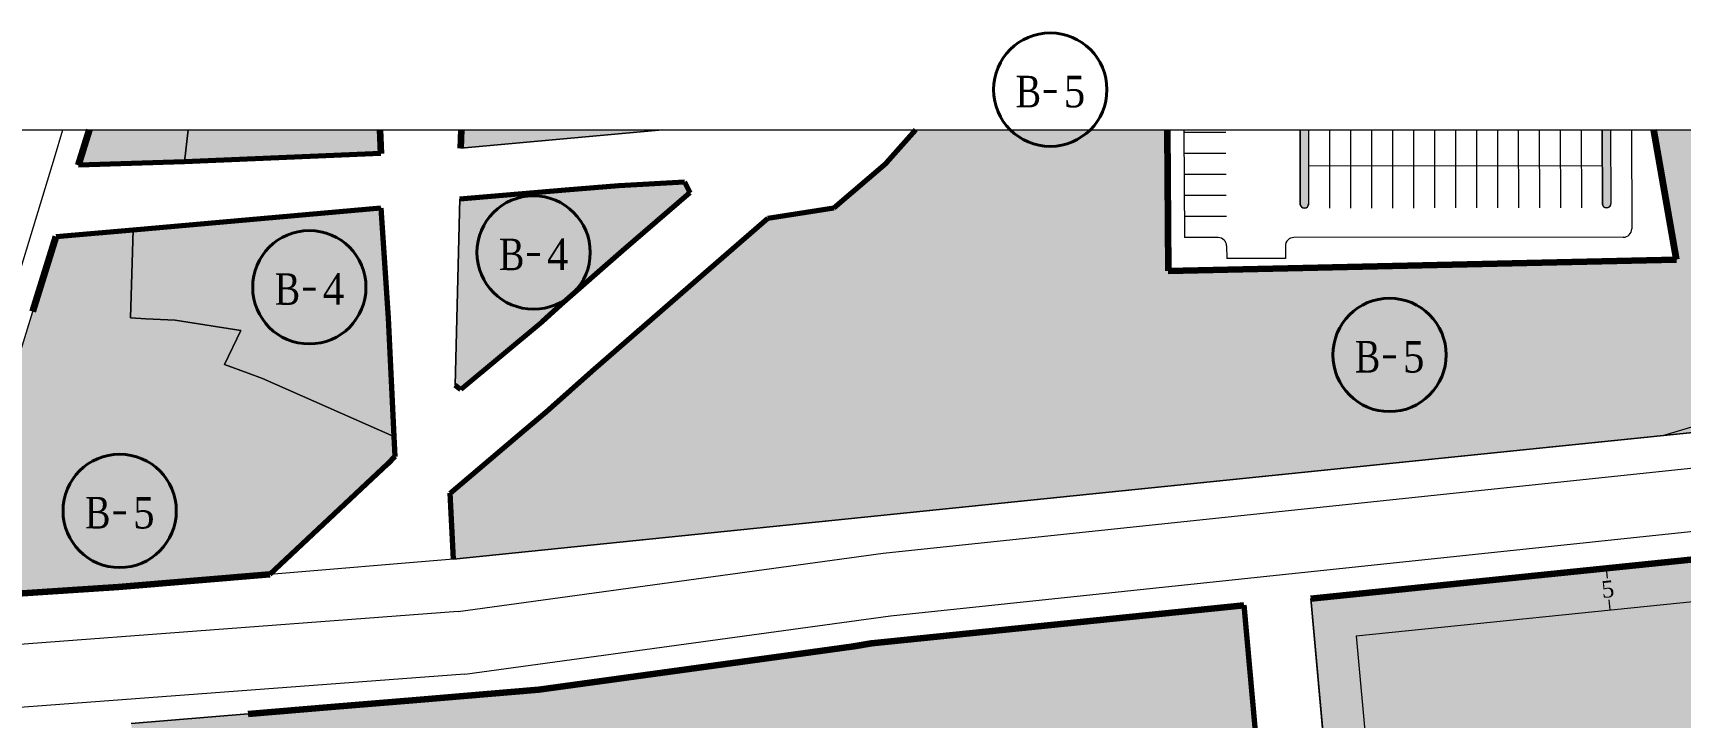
# Model space of a CAD drawing. Header units: metres. Extents: x 575880 to 576669, y 4390634 to 4391284.
# Drawn here: x 576373.2 to 576569.5, y 4391202.7 to 4391284.2 of the extents above; entities that cross this region are included whole.
import ezdxf

# ---------------------------------------------------------------- set-up
doc = ezdxf.new("R2010")
doc.units = ezdxf.units.M
for name, color, linetype, lineweight in [('B_ADAKENARI', 5, 'Continuous', 0), ('B_HAT_KADEME', 18, 'Continuous', 0), ('KALDIRIM', 21, 'Continuous', 0), ('PL_KONUT', 34, 'Continuous', 0), ('PL_KONUT_TICARET', 33, 'Continuous', 0), ('PL_PASIF_YESIL', 93, 'Continuous', 0), ('ROL_CEPHE', 1, 'Continuous', 0), ('RULO', 4, 'Continuous', 0), ('SEMBOL', 18, 'Continuous', 0), ('SNR_DUZENLENECEK', 152, 'Continuous', 0), ('SNR_YAPIYAK', 18, 'Continuous', 0)]:
    doc.layers.add(name, color=color, linetype=linetype, lineweight=lineweight)
doc.styles.get("Standard").update_dxf_attribs({"font": 'times.ttf'})

msp = doc.modelspace()

# ---------------------------------------------------------------- hatches: boundary and pattern name
at = {"layer": 'PL_KONUT'}
for points in [[(576414.66, 4391269.79), (576391.26, 4391268.8), (576391.68, 4391272.62), (576414.55, 4391272.62)], [(576424.2, 4391270.45), (576424.26, 4391272.62), (576448.21, 4391272.62)], [(576451.48, 4391265.13), (576443.44, 4391258.22), (576436.11, 4391251.79), (576433.89, 4391249.76), (576424.17, 4391241.69), (576423.51, 4391242.22), (576424.05, 4391264.41), (576436.65, 4391265.49), (576442.99, 4391266), (576450.84, 4391266.45)], [(576415.54, 4391250.23), (576416.19, 4391236.11), (576400.55, 4391243.03), (576398.85, 4391243.65), (576396.02, 4391244.7), (576397.98, 4391248.73), (576390.16, 4391249.95), (576386.64, 4391250.13), (576384.83, 4391250.24), (576385.13, 4391260.73), (576414.63, 4391263.35)]]:
    msp.add_hatch(color=256, dxfattribs=at).paths.add_polyline_path(points)
at = {"layer": 'PL_KONUT_TICARET'}
for points in [[(576391.26, 4391268.8), (576378.63, 4391268.43), (576379.94, 4391272.62), (576391.68, 4391272.62)], [(576594.42, 4391255.46), (576596.34, 4391245.82), (576594.56, 4391245.73), (576591.55, 4391245.57), (576584.93, 4391245.24), (576585.37, 4391238.04), (576423.31, 4391221.49), (576422.93, 4391229.38), (576431.85, 4391236.95), (576434.35, 4391239.05), (576434.7, 4391239.36), (576439.79, 4391243.9), (576453.26, 4391255.6), (576460.75, 4391262.11), (576468.64, 4391263.34), (576474.9, 4391268.68), (576478.4, 4391272.62), (576508.33, 4391272.62), (576508.45, 4391255.83), (576569.02, 4391257.18), (576566.33, 4391272.62), (576591.25, 4391272.62)], [(576384.83, 4391250.24), (576386.64, 4391250.13), (576390.16, 4391249.95), (576397.98, 4391248.73), (576396.02, 4391244.7), (576398.85, 4391243.65), (576400.55, 4391243.03), (576416.19, 4391236.11), (576416.3, 4391233.74), (576415.49, 4391232.84), (576401.44, 4391219.67), (576383.38, 4391218.15), (576366.71, 4391217.09), (576365.99, 4391227.75), (576366.94, 4391230.74), (576370.03, 4391240.81), (576373.18, 4391251.01), (576375.97, 4391259.91), (576385.13, 4391260.73)], [(576602.77, 4391212.59), (576595.16, 4391154.61), (576589.52, 4391149.49), (576531.69, 4391147.61), (576525.46, 4391216.84), (576600.43, 4391224.5)], [(576520.78, 4391179.58), (576523.47, 4391149.69), (576512.66, 4391149.12), (576500.48, 4391148.52), (576490.19, 4391147.93), (576479.39, 4391147.48), (576477.32, 4391147.34), (576475.71, 4391147.25), (576475.03, 4391147.2), (576472.33, 4391147.03), (576464.55, 4391146.54), (576453.22, 4391146.04), (576441.32, 4391145.49), (576432.56, 4391145.11), (576410.92, 4391152.29), (576390.48, 4391165.05), (576386.94, 4391171.08), (576386.75, 4391173.98), (576384.92, 4391201.92), (576398.86, 4391203.08), (576408.73, 4391203.91), (576418.9, 4391204.75), (576433.47, 4391205.97), (576468.14, 4391210.76), (576471.02, 4391211.15), (576473.1, 4391211.5), (576517.5, 4391216.03)]]:
    msp.add_hatch(color=256, dxfattribs=at).paths.add_polyline_path(points)
at = {"layer": 'PL_PASIF_YESIL'}
for points in [[(576525.2, 4391263.8), (576525.19, 4391263.71), (576525.16, 4391263.61), (576525.12, 4391263.53), (576525.05, 4391263.45), (576524.98, 4391263.39), (576524.89, 4391263.34), (576524.8, 4391263.31), (576524.7, 4391263.3), (576524.6, 4391263.31), (576524.51, 4391263.34), (576524.42, 4391263.39), (576524.35, 4391263.45), (576524.28, 4391263.52), (576524.24, 4391263.61), (576524.21, 4391263.71), (576524.2, 4391263.8), (576524.19, 4391272.62), (576525.19, 4391272.62)], [(576561.2, 4391263.83), (576561.19, 4391263.73), (576561.16, 4391263.64), (576561.12, 4391263.55), (576561.05, 4391263.48), (576560.98, 4391263.42), (576560.89, 4391263.37), (576560.8, 4391263.34), (576560.7, 4391263.33), (576560.6, 4391263.34), (576560.51, 4391263.37), (576560.42, 4391263.42), (576560.35, 4391263.48), (576560.28, 4391263.55), (576560.24, 4391263.64), (576560.21, 4391263.73), (576560.2, 4391263.83), (576560.19, 4391272.62), (576561.19, 4391272.62)]]:
    msp.add_hatch(color=256, dxfattribs=at).paths.add_polyline_path(points)

# ---------------------------------------------------------------- linework, layer by layer
at = {"layer": 'B_ADAKENARI', "lineweight": 158}
for p, q in [((576378.63, 4391268.43), (576379.94, 4391272.62)), ((576373.18, 4391251.01), (576375.97, 4391259.91)), ((576525.46, 4391216.84), (576600.43, 4391224.5)), ((576401.44, 4391219.67), (576383.38, 4391218.15)), ((576383.38, 4391218.15), (576366.71, 4391217.09)), ((576473.1, 4391211.5), (576517.5, 4391216.03)), ((576433.47, 4391205.97), (576468.14, 4391210.76)), ((576468.14, 4391210.76), (576471.02, 4391211.15)), ((576471.02, 4391211.15), (576473.1, 4391211.5)), ((576408.73, 4391203.91), (576418.9, 4391204.75)), ((576418.9, 4391204.75), (576433.47, 4391205.97)), ((576398.86, 4391203.08), (576408.73, 4391203.91))]:
    msp.add_line(p, q, dxfattribs=at)
at = {"layer": 'B_ADAKENARI', "lineweight": 100}
for p, q in [((576414.55, 4391272.62), (576414.66, 4391269.79)), ((576424.2, 4391270.45), (576424.26, 4391272.62)), ((576508.33, 4391272.62), (576508.45, 4391255.83)), ((576569.02, 4391257.18), (576566.33, 4391272.62)), ((576508.45, 4391255.83), (576569.02, 4391257.18))]:
    msp.add_line(p, q, dxfattribs=at)
at = {"layer": 'B_ADAKENARI', "lineweight": 0}
for p, q in [((576424.2, 4391270.45), (576448.21, 4391272.62)), ((576424.05, 4391264.41), (576423.51, 4391242.22)), ((576423.31, 4391221.49), (576585.37, 4391238.04)), ((576525.46, 4391216.84), (576528.82, 4391179.55)), ((576398.86, 4391203.08), (576384.92, 4391201.92))]:
    msp.add_line(p, q, dxfattribs=at)
at = {"layer": 'B_ADAKENARI', "lineweight": 70}
for p, q in [((576474.9, 4391268.68), (576478.4, 4391272.62)), ((576414.66, 4391269.79), (576391.26, 4391268.8)), ((576391.26, 4391268.8), (576378.63, 4391268.43)), ((576468.64, 4391263.34), (576474.9, 4391268.68)), ((576436.65, 4391265.49), (576442.99, 4391266)), ((576442.99, 4391266), (576450.84, 4391266.45)), ((576450.84, 4391266.45), (576451.48, 4391265.13)), ((576424.05, 4391264.41), (576436.65, 4391265.49)), ((576451.48, 4391265.13), (576443.44, 4391258.22)), ((576385.13, 4391260.73), (576414.63, 4391263.35)), ((576414.63, 4391263.35), (576415.54, 4391250.23)), ((576453.26, 4391255.6), (576460.75, 4391262.11)), ((576460.75, 4391262.11), (576468.64, 4391263.34)), ((576375.97, 4391259.91), (576385.13, 4391260.73)), ((576443.44, 4391258.22), (576436.11, 4391251.79)), ((576439.79, 4391243.9), (576453.26, 4391255.6)), ((576436.11, 4391251.79), (576433.89, 4391249.76)), ((576415.54, 4391250.23), (576416.19, 4391236.11)), ((576433.89, 4391249.76), (576424.17, 4391241.69)), ((576424.17, 4391241.69), (576423.51, 4391242.22)), ((576434.7, 4391239.36), (576439.79, 4391243.9)), ((576431.85, 4391236.95), (576434.35, 4391239.05)), ((576434.35, 4391239.05), (576434.7, 4391239.36)), ((576416.19, 4391236.11), (576416.3, 4391233.74)), ((576422.93, 4391229.38), (576431.85, 4391236.95)), ((576415.49, 4391232.84), (576401.44, 4391219.67)), ((576416.3, 4391233.74), (576415.49, 4391232.84)), ((576423.31, 4391221.49), (576422.93, 4391229.38)), ((576517.5, 4391216.03), (576520.78, 4391179.58))]:
    msp.add_line(p, q, dxfattribs=at)
at = {"layer": 'B_HAT_KADEME'}
for p, q in [((576391.68, 4391272.62), (576391.26, 4391268.8)), ((576385.13, 4391260.73), (576384.83, 4391250.24)), ((576384.83, 4391250.24), (576386.64, 4391250.13)), ((576386.64, 4391250.13), (576390.16, 4391249.95)), ((576390.16, 4391249.95), (576397.98, 4391248.73)), ((576397.98, 4391248.73), (576396.02, 4391244.7)), ((576396.02, 4391244.7), (576398.85, 4391243.65)), ((576398.85, 4391243.65), (576400.55, 4391243.03)), ((576400.55, 4391243.03), (576416.19, 4391236.11))]:
    msp.add_line(p, q, dxfattribs=at)
at = {"layer": 'KALDIRIM'}
for p, q in [((576375.75, 4391269.3), (576376.77, 4391272.62)), ((576510.33, 4391272.62), (576510.42, 4391259.79)), ((576515.33, 4391272.3), (576510.33, 4391272.29)), ((576524.19, 4391272.62), (576524.2, 4391263.8)), ((576525.19, 4391272.62), (576525.2, 4391263.8)), ((576527.69, 4391272.62), (576527.7, 4391263.31)), ((576530.19, 4391272.62), (576530.2, 4391263.31)), ((576532.69, 4391272.62), (576532.7, 4391263.31)), ((576535.19, 4391272.62), (576535.2, 4391263.31)), ((576537.69, 4391272.62), (576537.7, 4391263.31)), ((576540.19, 4391272.62), (576540.2, 4391263.32)), ((576542.69, 4391272.62), (576542.7, 4391263.32)), ((576545.19, 4391272.62), (576545.2, 4391263.32)), ((576547.69, 4391272.62), (576547.7, 4391263.32)), ((576550.19, 4391272.62), (576550.2, 4391263.32)), ((576552.69, 4391272.62), (576552.7, 4391263.32)), ((576555.19, 4391272.62), (576555.2, 4391263.33)), ((576557.69, 4391272.62), (576557.7, 4391263.33)), ((576560.19, 4391272.62), (576560.2, 4391263.83)), ((576561.19, 4391272.62), (576561.2, 4391263.83)), ((576563.69, 4391272.62), (576563.7, 4391260.83)), ((576515.35, 4391269.8), (576510.35, 4391269.79)), ((576361, 4391220.91), (576375.75, 4391269.3)), ((576560.2, 4391268.33), (576525.2, 4391268.3)), ((576515.37, 4391267.3), (576510.37, 4391267.29)), ((576515.39, 4391264.8), (576510.39, 4391264.79)), ((576515.4, 4391262.3), (576510.4, 4391262.29)), ((576524.7, 4391263.3), (576524.7, 4391263.3)), ((576560.7, 4391263.33), (576560.7, 4391263.33)), ((576514.43, 4391259.79), (576510.42, 4391259.79)), ((576562.7, 4391259.83), (576523.43, 4391259.8)), ((576515.43, 4391258.8), (576515.44, 4391257.3)), ((576522.43, 4391258.79), (576522.44, 4391257.3)), ((576522.44, 4391257.3), (576515.44, 4391257.3)), ((576474.49, 4391222.21), (576572.2, 4391232.48)), ((576475.39, 4391214.77), (576572.97, 4391225.02)), ((576423.88, 4391215.27), (576474.49, 4391222.21)), ((576423.88, 4391215.27), (576368.82, 4391211.14)), ((576424.67, 4391207.8), (576475.39, 4391214.77)), ((576424.67, 4391207.8), (576363.09, 4391203.19))]:
    msp.add_line(p, q, dxfattribs=at)
for centre, radius, start, end in [((576524.7, 4391263.8), 0.5, 180.0448, 270.0448), ((576524.7, 4391263.8), 0.5, 270.0448, 0.0448), ((576560.7, 4391263.83), 0.5, 180.0448, 270.0448), ((576560.7, 4391263.83), 0.5, 270.0448, 0.0448), ((576514.43, 4391258.79), 1, 0.4025, 90.0448), ((576523.43, 4391258.8), 1, 90.0448, 180.4025), ((576562.7, 4391260.83), 1, 270.0448, 0.0448)]:
    msp.add_arc(centre, radius, start, end, dxfattribs=at)
at = {"layer": 'PL_KONUT'}
for points in [[(576414.66, 4391269.79, 0), (576391.26, 4391268.8, 0), (576391.68, 4391272.62, 0), (576414.55, 4391272.62, 0), (576414.66, 4391269.79, 0)], [(576424.2, 4391270.45, 0), (576424.26, 4391272.62, 0), (576448.21, 4391272.62, 0), (576424.2, 4391270.45, 0)], [(576451.48, 4391265.13, 0), (576443.44, 4391258.22, 0), (576436.11, 4391251.79, 0), (576433.89, 4391249.76, 0), (576424.17, 4391241.69, 0), (576423.51, 4391242.22, 0), (576424.05, 4391264.41, 0), (576436.65, 4391265.49, 0), (576442.99, 4391266, 0), (576450.84, 4391266.45, 0), (576451.48, 4391265.13, 0)], [(576415.54, 4391250.23, 0), (576416.19, 4391236.11, 0), (576400.55, 4391243.03, 0), (576398.85, 4391243.65, 0), (576396.02, 4391244.7, 0), (576397.98, 4391248.73, 0), (576390.16, 4391249.95, 0), (576386.64, 4391250.13, 0), (576384.83, 4391250.24, 0), (576385.13, 4391260.73, 0), (576414.63, 4391263.35, 0), (576415.54, 4391250.23, 0)]]:
    msp.add_polyline3d(points, close=True, dxfattribs=at)
at = {"layer": 'PL_KONUT_TICARET'}
for points in [[(576391.26, 4391268.8, 0), (576378.63, 4391268.43, 0), (576379.94, 4391272.62, 0), (576391.68, 4391272.62, 0), (576391.26, 4391268.8, 0)], [(576594.42, 4391255.46, 0), (576596.34, 4391245.82, 0), (576594.56, 4391245.73, 0), (576591.55, 4391245.57, 0), (576584.93, 4391245.24, 0), (576585.37, 4391238.04, 0), (576423.31, 4391221.49, 0), (576422.93, 4391229.38, 0), (576431.85, 4391236.95, 0), (576434.35, 4391239.05, 0), (576434.7, 4391239.36, 0), (576439.79, 4391243.9, 0), (576453.26, 4391255.6, 0), (576460.75, 4391262.11, 0), (576468.64, 4391263.34, 0), (576474.9, 4391268.68, 0), (576478.4, 4391272.62, 0), (576508.33, 4391272.62, 0), (576508.45, 4391255.83, 0), (576569.02, 4391257.18, 0), (576566.33, 4391272.62, 0), (576591.25, 4391272.62, 0), (576594.42, 4391255.46, 0)], [(576384.83, 4391250.24, 0), (576386.64, 4391250.13, 0), (576390.16, 4391249.95, 0), (576397.98, 4391248.73, 0), (576396.02, 4391244.7, 0), (576398.85, 4391243.65, 0), (576400.55, 4391243.03, 0), (576416.19, 4391236.11, 0), (576416.3, 4391233.74, 0), (576415.49, 4391232.84, 0), (576401.44, 4391219.67, 0), (576383.38, 4391218.15, 0), (576366.71, 4391217.09, 0), (576365.99, 4391227.75, 0), (576366.94, 4391230.74, 0), (576370.03, 4391240.81, 0), (576373.18, 4391251.01, 0), (576375.97, 4391259.91, 0), (576385.13, 4391260.73, 0), (576384.83, 4391250.24, 0)], [(576602.77, 4391212.59, 0), (576595.16, 4391154.61, 0), (576589.52, 4391149.49, 0), (576531.69, 4391147.61, 0), (576525.46, 4391216.84, 0), (576600.43, 4391224.5, 0), (576602.77, 4391212.59, 0)]]:
    msp.add_polyline3d(points, close=True, dxfattribs=at)
msp.add_polyline3d([(576384.92, 4391201.92, 0), (576398.86, 4391203.08, 0), (576408.73, 4391203.91, 0), (576418.9, 4391204.75, 0), (576433.47, 4391205.97, 0), (576468.14, 4391210.76, 0), (576471.02, 4391211.15, 0), (576473.1, 4391211.5, 0), (576517.5, 4391216.03, 0), (576520.78, 4391179.58, 0)], dxfattribs=at)
at = {"layer": 'PL_PASIF_YESIL'}
for points in [[(576525.2, 4391263.8, 0), (576525.19, 4391263.71, 0), (576525.16, 4391263.61, 0), (576525.12, 4391263.53, 0), (576525.05, 4391263.45, 0), (576524.98, 4391263.39, 0), (576524.89, 4391263.34, 0), (576524.8, 4391263.31, 0), (576524.7, 4391263.3, 0), (576524.6, 4391263.31, 0), (576524.51, 4391263.34, 0), (576524.42, 4391263.39, 0), (576524.35, 4391263.45, 0), (576524.28, 4391263.52, 0), (576524.24, 4391263.61, 0), (576524.21, 4391263.71, 0), (576524.2, 4391263.8, 0), (576524.19, 4391272.62, 0), (576525.19, 4391272.62, 0), (576525.2, 4391263.8, 0)], [(576561.2, 4391263.83, 0), (576561.19, 4391263.73, 0), (576561.16, 4391263.64, 0), (576561.12, 4391263.55, 0), (576561.05, 4391263.48, 0), (576560.98, 4391263.42, 0), (576560.89, 4391263.37, 0), (576560.8, 4391263.34, 0), (576560.7, 4391263.33, 0), (576560.6, 4391263.34, 0), (576560.51, 4391263.37, 0), (576560.42, 4391263.42, 0), (576560.35, 4391263.48, 0), (576560.28, 4391263.55, 0), (576560.24, 4391263.64, 0), (576560.21, 4391263.73, 0), (576560.2, 4391263.83, 0), (576560.19, 4391272.62, 0), (576561.19, 4391272.62, 0), (576561.2, 4391263.83, 0)]]:
    msp.add_polyline3d(points, close=True, dxfattribs=at)
at = {"layer": 'ROL_CEPHE'}
for p, q in [((576560.64, 4391220.43), (576560.76, 4391219.24)), ((576561.14, 4391215.46), (576561.02, 4391216.65))]:
    msp.add_line(p, q, dxfattribs=at)
at = {"layer": 'RULO'}
msp.add_line((575893.03, 4391272.62), (576657.38, 4391272.62), dxfattribs=at)
at = {"layer": 'SEMBOL', "lineweight": 40}
for p, q in [((576493.67, 4391277.19), (576495.17, 4391277.19)), ((576432.1, 4391257.8), (576433.6, 4391257.8)), ((576405.38, 4391253.66), (576406.88, 4391253.66)), ((576534.09, 4391245.61), (576535.59, 4391245.61)), ((576382.78, 4391227.03), (576384.28, 4391227.03))]:
    msp.add_line(p, q, dxfattribs=at)
for centre in [(576494.42, 4391277.41), (576432.85, 4391258.02), (576406.13, 4391253.88), (576534.84, 4391245.83), (576383.53, 4391227.25)]:
    msp.add_circle(centre, 6.75, dxfattribs=at)
at = {"layer": 'SNR_DUZENLENECEK'}
msp.add_polyline3d([(575893.03, 4391272.62, 0), (576591.25, 4391272.62, 0), (576594.42, 4391255.46, 0), (576594.42, 4391255.46, 0), (576596.53, 4391244.89, 0), (576567.35, 4391236.2, 0), (576423.31, 4391221.49, 0), (576401.44, 4391219.67, 0), (576383.38, 4391218.15, 0), (576366.71, 4391217.09, 0), (576342.48, 4391214.69, 0), (576339.85, 4391213.79, 0), (576327.97, 4391212.47, 0), (576319.07, 4391210.55, 0), (576283.21, 4391201.61, 0), (576275.58, 4391199.37, 0), (576240.1, 4391188.83, 0), (576235.54, 4391187.44, 0), (576197.78, 4391175.95, 0)], dxfattribs=at)
at = {"layer": 'SNR_YAPIYAK'}
for q in [(576591.41, 4391218.55), (576533.8, 4391180)]:
    msp.add_line((576530.88, 4391212.37), q, dxfattribs=at)

# ---------------------------------------------------------------- texts
at = {"layer": 'ROL_CEPHE'}
msp.add_text('5', height=2, rotation=5.8301, dxfattribs=at).set_placement((576560.2, 4391216.87))
at = {"layer": 'SEMBOL'}
for s, width, p in [('B', 0.8, (576490.3, 4391275.31)), ('5', 0.9, (576496.03, 4391275.31)), ('B', 0.8, (576428.73, 4391255.92)), ('4', 0.9, (576434.46, 4391255.92)), ('B', 0.8, (576402.01, 4391251.79)), ('4', 0.9, (576407.74, 4391251.79)), ('B', 0.8, (576530.72, 4391243.73)), ('5', 0.9, (576536.45, 4391243.73)), ('B', 0.8, (576379.41, 4391225.16)), ('5', 0.9, (576385.14, 4391225.16))]:
    msp.add_text(s, height=3.75, dxfattribs=dict(at, width=width)).set_placement(p)

doc.saveas('drawing.dxf')
